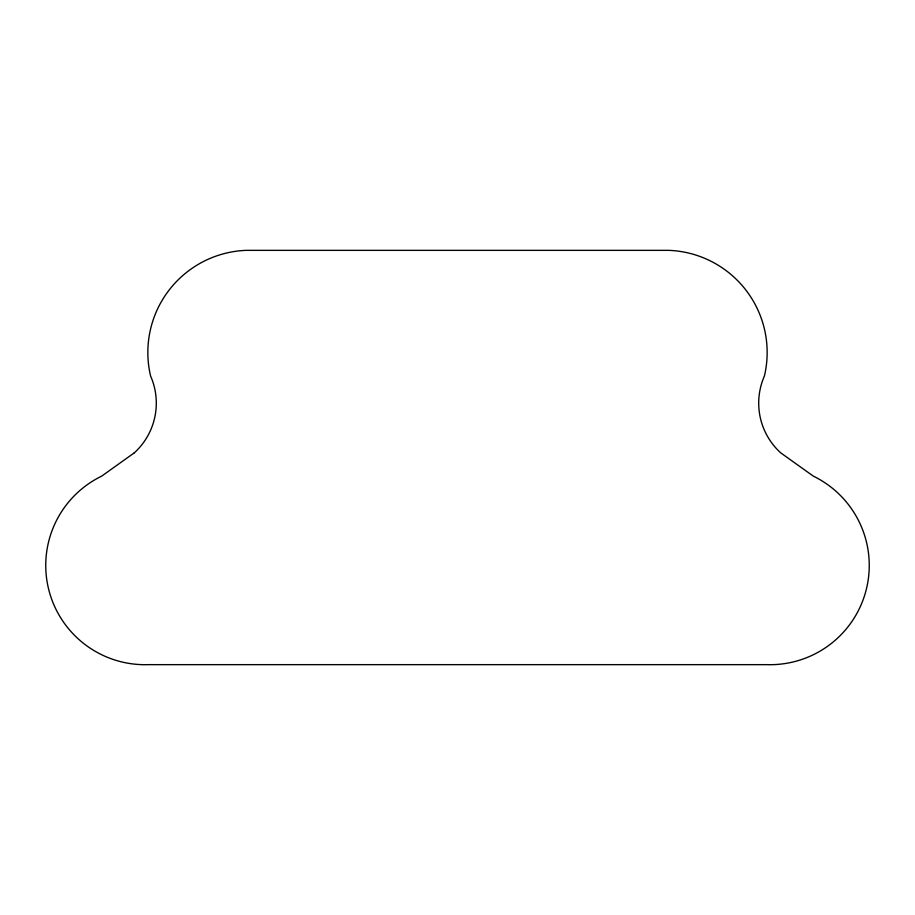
<?xml version="1.0" encoding="UTF-8"?>
<svg xmlns="http://www.w3.org/2000/svg" width="915" height="915" viewBox="0 0 915 915"><rect width="100%" height="100%" fill="white"/><g stroke="black" fill="none" stroke-linecap="round" stroke-linejoin="round"><path stroke-width="1.37" d="M134.299 452.845L101.691 476.12A99.266 99.266 0 0 0 148.276 664.645L766.724 664.645A99.266 99.266 0 0 0 813.309 476.12L780.701 452.845A67.195 67.195 0 0 1 764.402 376.042A102.206 102.206 0 0 0 668.899 250.355L246.101 250.355A102.206 102.206 0 0 0 150.598 376.042A67.195 67.195 0 0 1 134.299 452.845"/></g></svg>
